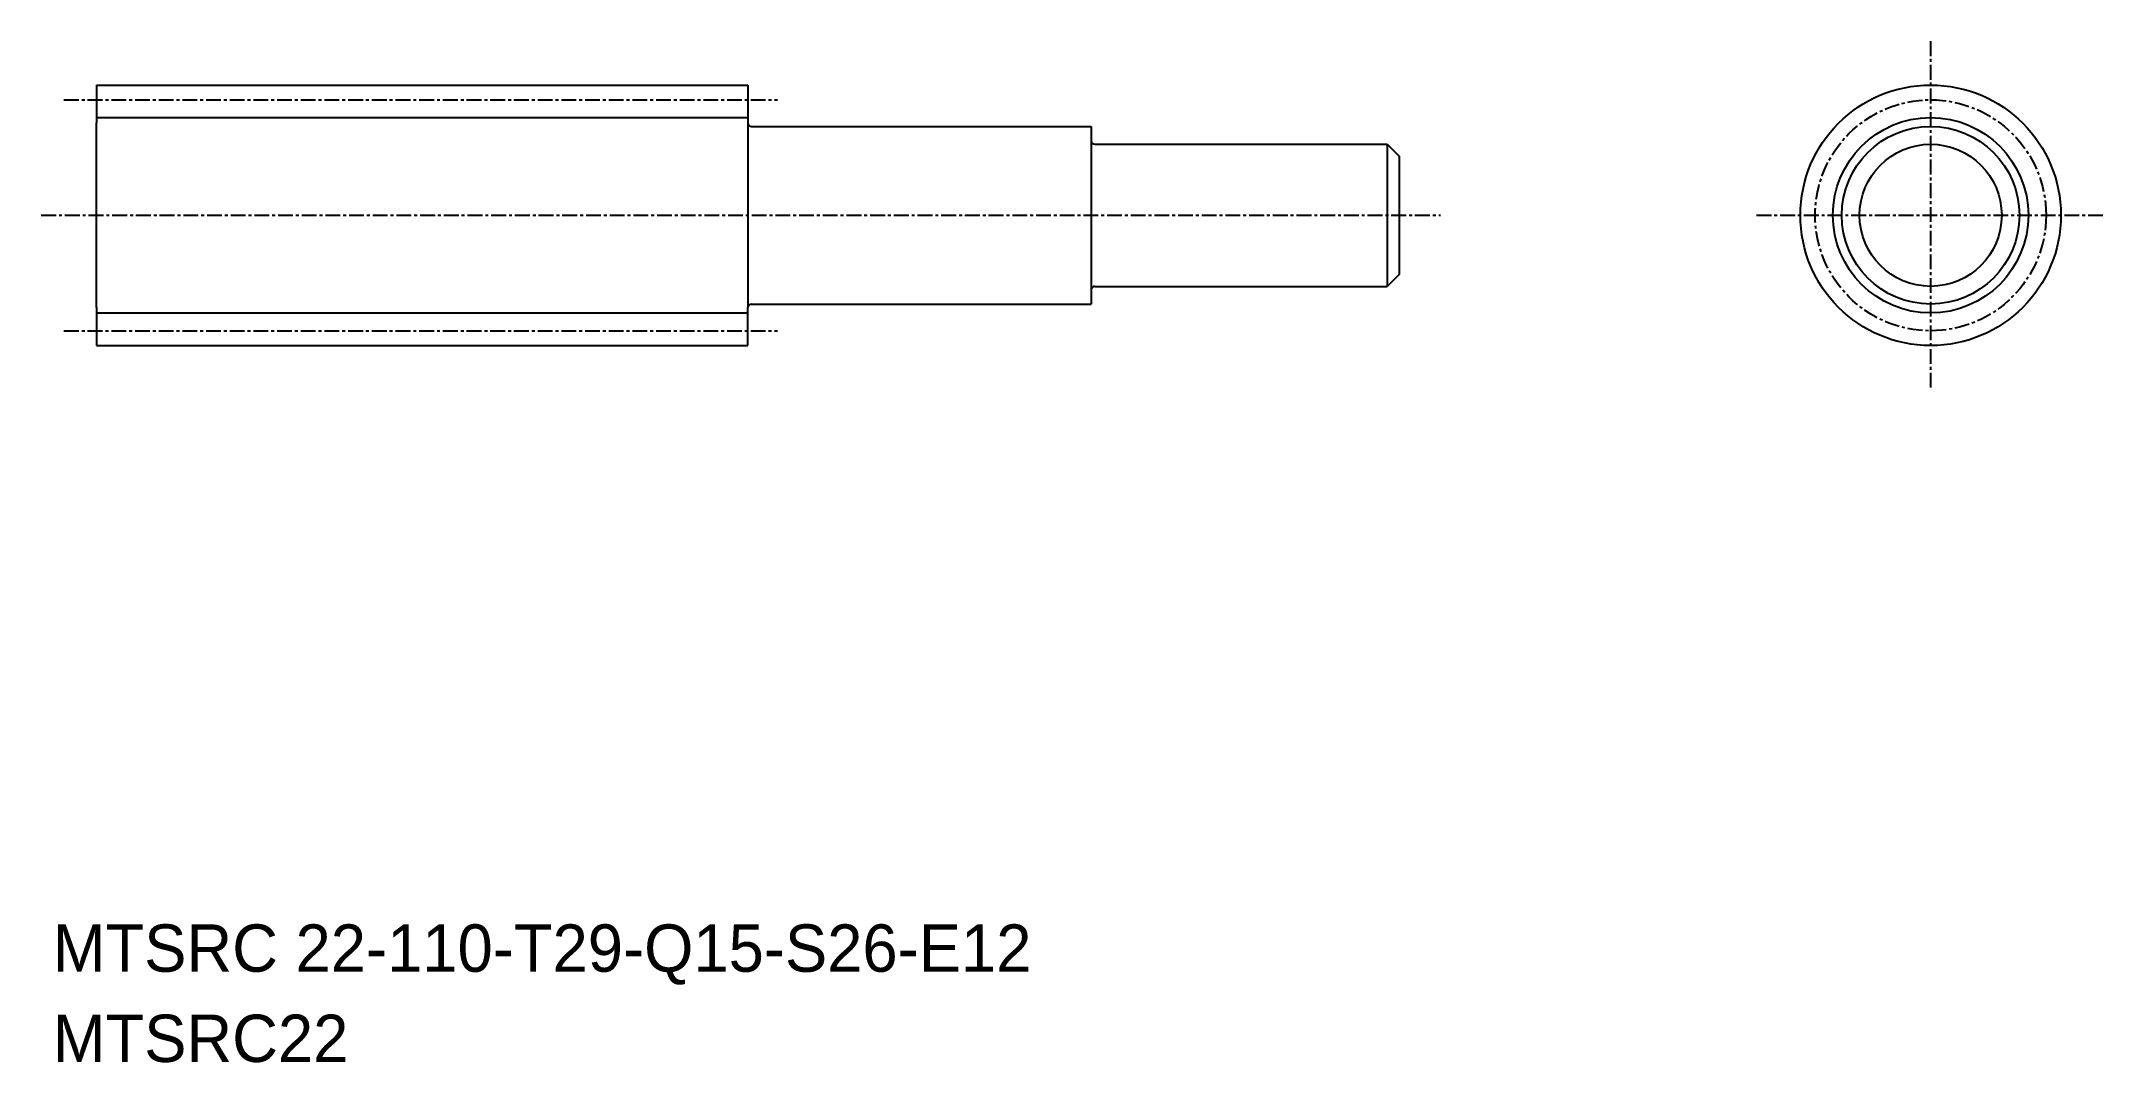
# Model space of a CAD drawing. Extents: x 92 to 267, y 39 to 126.
import ezdxf

# ---------------------------------------------------------------- set-up
doc = ezdxf.new("R2010")
doc.units = 0
doc.linetypes.add('CENTER', pattern=[2, 1.25, -0.25, 0.25, -0.25])
doc.layers.get('0').update_dxf_attribs({"linetype": 'CONTINUOUS'})
doc.layers.add('CENTER', color=1, linetype='CENTER')

msp = doc.modelspace()

# ---------------------------------------------------------------- linework, layer by layer
at = {"color": 7, "linetype": 'CONTINUOUS'}
for p, q in [((96.96, 122.05), (151.96, 122.05)), ((96.96, 122.05), (96.96, 118.85)), ((151.96, 122.05), (151.96, 118.85)), ((96.96, 103.25), (96.96, 118.85)), ((151.96, 118.85), (151.96, 103.25)), ((152.26, 118.55), (180.96, 118.55)), ((180.96, 118.55), (180.96, 103.55)), ((181.26, 117.05), (205.96, 117.05)), ((205.96, 117.05), (206.96, 116.05)), ((205.96, 117.05), (205.96, 105.05)), ((206.96, 116.05), (206.96, 106.05)), ((181.26, 105.05), (205.96, 105.05)), ((206.96, 106.05), (205.96, 105.05)), ((96.96, 103.25), (96.96, 100.05)), ((151.96, 100.05), (151.96, 103.25)), ((152.26, 103.55), (180.96, 103.55)), ((96.96, 100.05), (151.96, 100.05))]:
    msp.add_line(p, q, dxfattribs=at)
at = {"color": 3, "linetype": 'CONTINUOUS'}
for p, q in [((96.96, 119.3), (151.96, 119.3)), ((96.96, 102.8), (151.96, 102.8))]:
    msp.add_line(p, q, dxfattribs=at)
at = {"color": 7, "linetype": 'CONTINUOUS'}
for radius in [11, 7.5, 6]:
    msp.add_circle((251.84, 111.05), radius, dxfattribs=at)
at = {"color": 3, "linetype": 'CONTINUOUS'}
msp.add_circle((251.84, 111.05), 8.25, dxfattribs=at)
at = {"color": 7, "linetype": 'CONTINUOUS'}
for centre, start, end in [((152.26, 118.85), 180, 270), ((181.26, 117.35), 180, 270), ((181.26, 104.75), 90, 180), ((152.26, 103.25), 90, 180)]:
    msp.add_arc(centre, 0.3, start, end, dxfattribs=at)
at = {"layer": 'CENTER', "color": 1, "linetype": 'CENTER'}
for p, q in [((251.84, 125.75), (251.84, 96.35)), ((94.22, 120.8), (154.46, 120.8)), ((92.3, 111.05), (210.46, 111.05)), ((237.14, 111.05), (266.54, 111.05)), ((94.22, 101.3), (154.46, 101.3))]:
    msp.add_line(p, q, dxfattribs=at)
msp.add_circle((251.84, 111.05), 9.75, dxfattribs=at)

# ---------------------------------------------------------------- texts
at = {"color": 7, "linetype": 'CONTINUOUS'}
for s, p in [('MTSRC 22-110-T29-Q15-S26-E12', (93.27, 47.17)), ('MTSRC22', (93.27, 39.55))]:
    msp.add_text(s, height=4, dxfattribs=at).set_placement(p)

doc.saveas('drawing.dxf')
